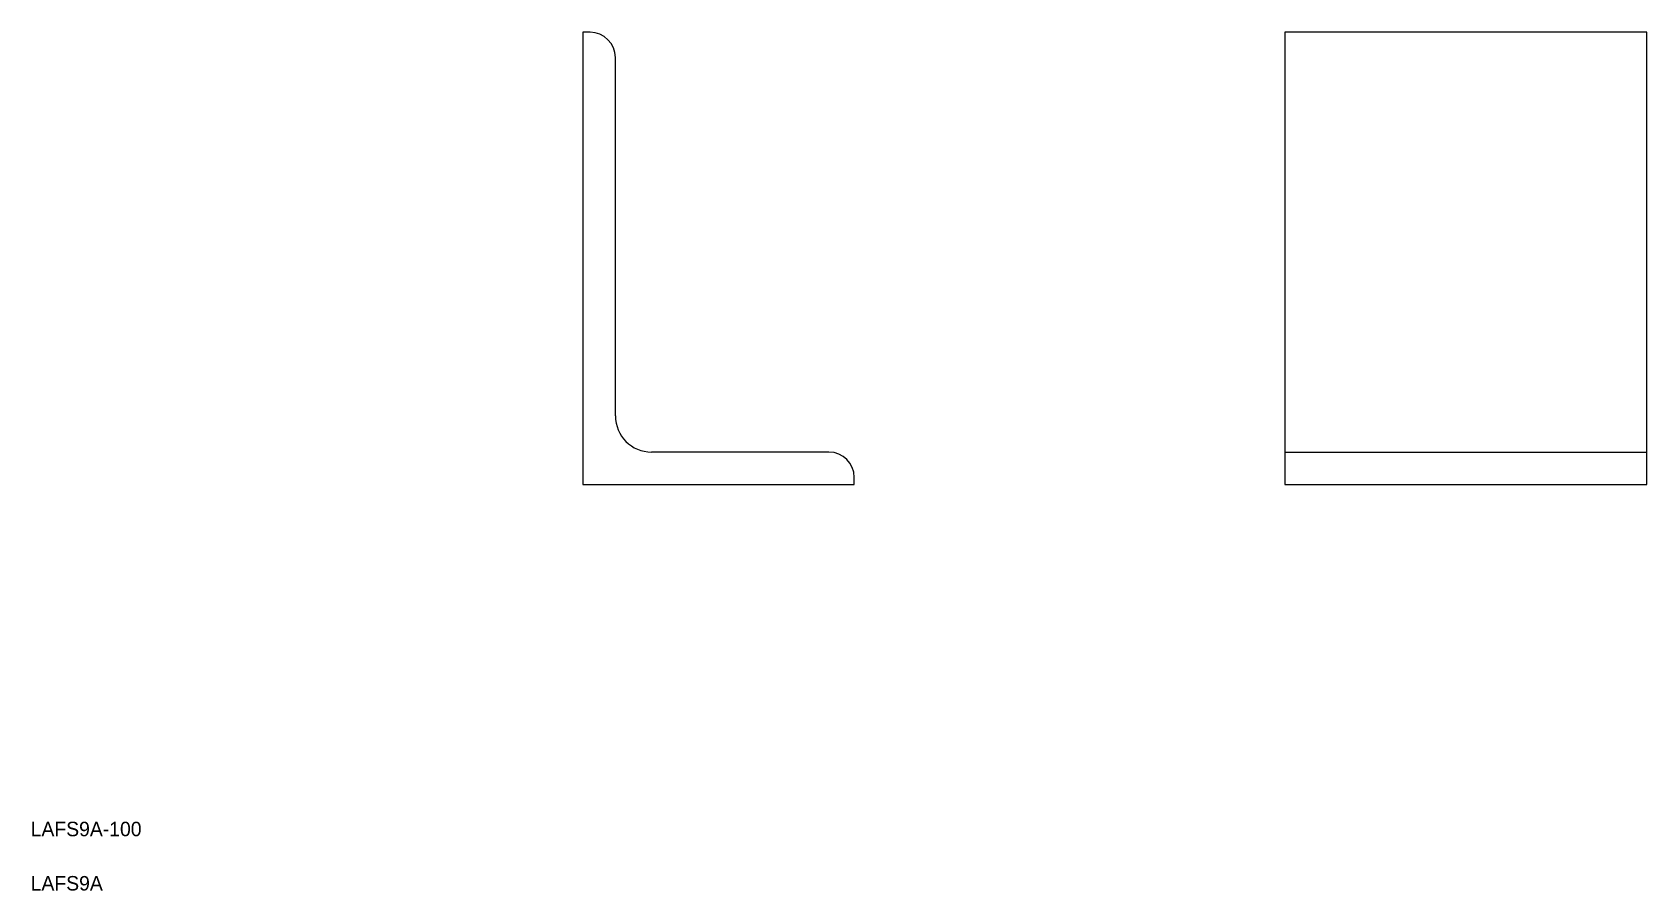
# Model space of a CAD drawing. Extents: x 442 to 888, y 424 to 661.
import ezdxf

# ---------------------------------------------------------------- set-up
doc = ezdxf.new("R2010")
doc.units = 0
doc.layers.get('0').update_dxf_attribs({"linetype": 'CONTINUOUS'})

msp = doc.modelspace()

# ---------------------------------------------------------------- linework, layer by layer
at = {"color": 7, "linetype": 'CONTINUOUS'}
for p, q in [((593.63, 661.21), (593.63, 536.21)), ((595.63, 661.21), (593.63, 661.21)), ((787.53, 661.21), (787.53, 536.21)), ((887.53, 661.21), (787.53, 661.21)), ((887.53, 536.21), (887.53, 661.21)), ((602.63, 555.21), (602.63, 654.21)), ((661.63, 545.21), (612.63, 545.21)), ((787.53, 545.21), (887.53, 545.21)), ((593.63, 536.21), (668.63, 536.21)), ((668.63, 536.21), (668.63, 538.21)), ((787.53, 536.21), (887.53, 536.21))]:
    msp.add_line(p, q, dxfattribs=at)
for centre, radius, start, end in [((595.63, 654.21), 7, 0, 90), ((612.63, 555.21), 10, 180, 270), ((661.63, 538.21), 7, 0, 90)]:
    msp.add_arc(centre, radius, start, end, dxfattribs=at)

# ---------------------------------------------------------------- texts
for s, p in [('LAFS9A-100', (441.11, 439.04)), ('LAFS9A', (441.11, 424.04))]:
    msp.add_text(s, height=4, dxfattribs=at).set_placement(p)

doc.saveas('drawing.dxf')
